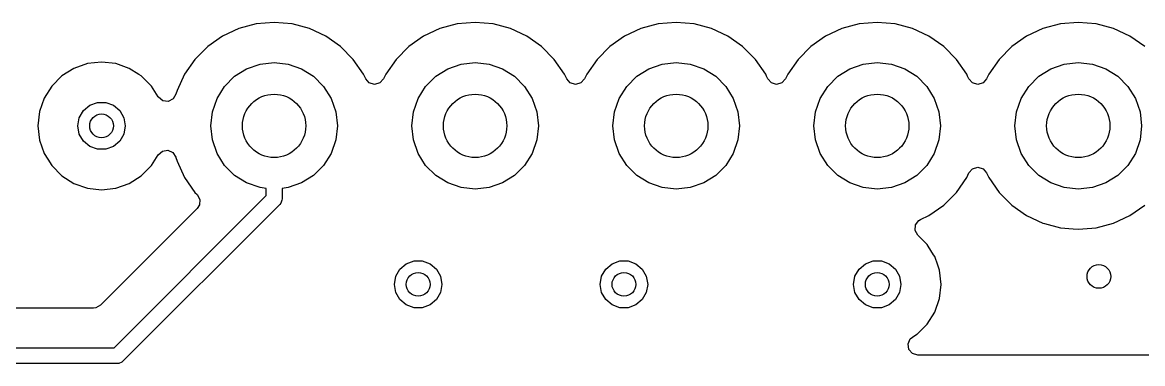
# Model space of a CAD drawing. Extents: x 2.85 to 10.26, y -4.55 to -2.42.
# Drawn here: x 7.417 to 7.975, y -2.898 to -2.728 of the extents above; entities that cross this region are included whole.
import ezdxf

# ---------------------------------------------------------------- set-up
doc = ezdxf.new("R2010")
doc.units = 0
doc.header["$MEASUREMENT"] = 0
doc.layers.add('BLACK', color=7, linetype='CONTINUOUS')

msp = doc.modelspace()

# ---------------------------------------------------------------- linework, layer by layer
at = {"layer": 'BLACK', "linetype": 'CONTINUOUS'}
for p, q in [((7.53359, -2.72891), (7.52494, -2.73123)), ((7.5336, -2.72891), (7.53359, -2.72891)), ((7.54252, -2.72813), (7.5336, -2.72891)), ((7.55144, -2.72891), (7.54252, -2.72813)), ((7.54252, -2.72813), (7.54252, -2.72813)), ((7.5601, -2.73123), (7.55144, -2.72891)), ((7.55144, -2.72891), (7.55144, -2.72891)), ((7.55144, -2.72891), (7.55144, -2.72891)), ((7.55144, -2.72891), (7.55144, -2.72891)), ((7.55144, -2.72891), (7.55144, -2.72891)), ((7.63359, -2.72891), (7.62494, -2.73123)), ((7.64252, -2.72813), (7.63359, -2.72891)), ((7.63359, -2.72891), (7.63359, -2.72891)), ((7.65144, -2.72891), (7.64252, -2.72813)), ((7.64252, -2.72813), (7.64252, -2.72813)), ((7.6601, -2.73123), (7.65144, -2.72891)), ((7.65144, -2.72891), (7.65144, -2.72891)), ((7.65144, -2.72891), (7.65144, -2.72891)), ((7.65144, -2.72891), (7.65144, -2.72891)), ((7.65144, -2.72891), (7.65144, -2.72891)), ((7.73359, -2.72891), (7.72494, -2.73123)), ((7.7336, -2.72891), (7.73359, -2.72891)), ((7.74252, -2.72813), (7.7336, -2.72891)), ((7.75144, -2.72891), (7.74252, -2.72813)), ((7.74252, -2.72813), (7.74252, -2.72813)), ((7.7601, -2.73123), (7.75144, -2.72891)), ((7.75144, -2.72891), (7.75144, -2.72891)), ((7.75144, -2.72891), (7.75144, -2.72891)), ((7.75144, -2.72891), (7.75144, -2.72891)), ((7.75144, -2.72891), (7.75144, -2.72891)), ((7.83359, -2.72891), (7.82494, -2.73123)), ((7.84252, -2.72813), (7.83359, -2.72891)), ((7.83359, -2.72891), (7.83359, -2.72891)), ((7.85144, -2.72891), (7.84252, -2.72813)), ((7.84252, -2.72813), (7.84252, -2.72813)), ((7.8601, -2.73123), (7.85144, -2.72891)), ((7.85144, -2.72891), (7.85144, -2.72891)), ((7.85144, -2.72891), (7.85144, -2.72891)), ((7.85144, -2.72891), (7.85144, -2.72891)), ((7.85144, -2.72891), (7.85144, -2.72891)), ((7.93359, -2.72891), (7.92494, -2.73123)), ((7.94252, -2.72813), (7.93359, -2.72891)), ((7.93359, -2.72891), (7.93359, -2.72891)), ((7.95144, -2.72891), (7.94252, -2.72813)), ((7.94252, -2.72813), (7.94252, -2.72813)), ((7.9601, -2.73123), (7.95144, -2.72891)), ((7.95144, -2.72891), (7.95144, -2.72891)), ((7.95144, -2.72891), (7.95144, -2.72891)), ((7.95144, -2.72891), (7.95144, -2.72891)), ((7.95144, -2.72891), (7.95144, -2.72891)), ((7.51682, -2.73502), (7.50948, -2.74016)), ((7.52494, -2.73123), (7.51682, -2.73502)), ((7.51682, -2.73502), (7.51682, -2.73502)), ((7.52494, -2.73123), (7.52494, -2.73123)), ((7.56822, -2.73502), (7.5601, -2.73123)), ((7.5601, -2.73123), (7.5601, -2.73123)), ((7.57556, -2.74016), (7.56822, -2.73502)), ((7.56822, -2.73502), (7.56822, -2.73502)), ((7.61682, -2.73502), (7.60948, -2.74016)), ((7.62494, -2.73123), (7.61682, -2.73502)), ((7.61682, -2.73502), (7.61682, -2.73502)), ((7.62494, -2.73123), (7.62494, -2.73123)), ((7.66822, -2.73502), (7.6601, -2.73123)), ((7.6601, -2.73123), (7.6601, -2.73123)), ((7.67556, -2.74016), (7.66822, -2.73502)), ((7.66822, -2.73502), (7.66822, -2.73502)), ((7.71682, -2.73502), (7.70948, -2.74016)), ((7.72494, -2.73123), (7.71682, -2.73502)), ((7.71682, -2.73502), (7.71682, -2.73502)), ((7.72494, -2.73123), (7.72494, -2.73123)), ((7.76822, -2.73502), (7.7601, -2.73123)), ((7.7601, -2.73123), (7.7601, -2.73123)), ((7.77556, -2.74016), (7.76822, -2.73502)), ((7.76822, -2.73502), (7.76822, -2.73502)), ((7.81682, -2.73502), (7.80948, -2.74016)), ((7.82494, -2.73123), (7.81682, -2.73502)), ((7.81682, -2.73502), (7.81682, -2.73502)), ((7.82494, -2.73123), (7.82494, -2.73123)), ((7.86822, -2.73502), (7.8601, -2.73123)), ((7.8601, -2.73123), (7.8601, -2.73123)), ((7.87556, -2.74016), (7.86822, -2.73502)), ((7.86822, -2.73502), (7.86822, -2.73502)), ((7.91682, -2.73502), (7.90948, -2.74016)), ((7.92494, -2.73123), (7.91682, -2.73502)), ((7.91682, -2.73502), (7.91682, -2.73502)), ((7.92494, -2.73123), (7.92494, -2.73123)), ((7.96822, -2.73502), (7.9601, -2.73123)), ((7.9601, -2.73123), (7.9601, -2.73123)), ((7.97556, -2.74016), (7.96822, -2.73502)), ((7.96822, -2.73502), (7.96822, -2.73502)), ((7.50948, -2.74016), (7.50315, -2.74649)), ((7.58189, -2.74649), (7.57556, -2.74016)), ((7.60948, -2.74016), (7.60315, -2.74649)), ((7.68189, -2.74649), (7.67556, -2.74016)), ((7.70948, -2.74016), (7.70315, -2.74649)), ((7.78189, -2.74649), (7.77556, -2.74016)), ((7.80948, -2.74016), (7.80315, -2.74649)), ((7.88189, -2.74649), (7.87556, -2.74016)), ((7.90948, -2.74016), (7.90315, -2.74649)), ((7.50315, -2.74649), (7.49801, -2.75383)), ((7.58703, -2.75383), (7.58189, -2.74649)), ((7.58189, -2.74649), (7.58189, -2.74649)), ((7.60315, -2.74649), (7.59801, -2.75383)), ((7.68703, -2.75383), (7.68189, -2.74649)), ((7.68189, -2.74649), (7.68189, -2.74649)), ((7.70315, -2.74649), (7.69801, -2.75383)), ((7.78703, -2.75383), (7.78189, -2.74649)), ((7.78189, -2.74649), (7.78189, -2.74649)), ((7.80315, -2.74649), (7.79801, -2.75383)), ((7.88703, -2.75383), (7.88189, -2.74649)), ((7.88189, -2.74649), (7.88189, -2.74649)), ((7.90315, -2.74649), (7.89801, -2.75383)), ((7.44293, -2.75095), (7.43692, -2.75473)), ((7.44964, -2.74861), (7.44293, -2.75095)), ((7.45669, -2.74781), (7.44964, -2.74861)), ((7.44964, -2.74861), (7.44964, -2.74861)), ((7.46375, -2.74861), (7.45669, -2.74781)), ((7.45669, -2.74781), (7.45669, -2.74781)), ((7.47045, -2.75095), (7.46375, -2.74861)), ((7.46375, -2.74861), (7.46375, -2.74861)), ((7.47529, -2.75399), (7.47045, -2.75095)), ((7.52288, -2.7549), (7.52885, -2.75115)), ((7.52885, -2.75115), (7.53551, -2.74882)), ((7.53551, -2.74882), (7.54252, -2.74803)), ((7.54252, -2.74803), (7.54953, -2.74882)), ((7.54953, -2.74882), (7.55619, -2.75115)), ((7.55619, -2.75115), (7.56216, -2.7549)), ((7.62288, -2.7549), (7.62885, -2.75115)), ((7.62885, -2.75115), (7.63551, -2.74882)), ((7.63551, -2.74882), (7.64252, -2.74803)), ((7.64252, -2.74803), (7.64953, -2.74882)), ((7.64953, -2.74882), (7.65619, -2.75115)), ((7.65619, -2.75115), (7.66216, -2.7549)), ((7.72288, -2.7549), (7.72885, -2.75115)), ((7.72885, -2.75115), (7.73551, -2.74882)), ((7.73551, -2.74882), (7.74252, -2.74803)), ((7.74252, -2.74803), (7.74953, -2.74882)), ((7.74953, -2.74882), (7.75619, -2.75115)), ((7.75619, -2.75115), (7.76216, -2.7549)), ((7.82288, -2.7549), (7.82885, -2.75115)), ((7.82885, -2.75115), (7.83551, -2.74882)), ((7.83551, -2.74882), (7.84252, -2.74803)), ((7.84252, -2.74803), (7.84953, -2.74882)), ((7.84953, -2.74882), (7.85619, -2.75115)), ((7.85619, -2.75115), (7.86216, -2.7549)), ((7.92288, -2.7549), (7.92885, -2.75115)), ((7.92885, -2.75115), (7.93551, -2.74882)), ((7.93551, -2.74882), (7.94252, -2.74803)), ((7.94252, -2.74803), (7.94953, -2.74882)), ((7.94953, -2.74882), (7.95619, -2.75115)), ((7.95619, -2.75115), (7.96216, -2.7549)), ((7.43692, -2.75473), (7.4319, -2.75975)), ((7.47647, -2.75473), (7.47529, -2.75399)), ((7.48149, -2.75975), (7.47647, -2.75473)), ((7.49801, -2.75383), (7.49422, -2.76195)), ((7.49801, -2.75383), (7.49801, -2.75383)), ((7.5179, -2.75989), (7.52288, -2.7549)), ((7.56216, -2.7549), (7.56714, -2.75989)), ((7.58747, -2.75477), (7.58703, -2.75383)), ((7.5881, -2.75611), (7.58747, -2.75477)), ((7.58985, -2.75814), (7.5881, -2.75611)), ((7.59694, -2.75611), (7.59513, -2.75818)), ((7.59801, -2.75383), (7.59694, -2.75611)), ((7.59801, -2.75383), (7.59801, -2.75383)), ((7.6179, -2.75989), (7.62288, -2.7549)), ((7.66216, -2.7549), (7.66714, -2.75989)), ((7.68747, -2.75477), (7.68703, -2.75383)), ((7.6881, -2.75611), (7.68747, -2.75477)), ((7.68985, -2.75814), (7.6881, -2.75611)), ((7.69694, -2.75611), (7.69513, -2.75818)), ((7.698, -2.75384), (7.69694, -2.75611)), ((7.69801, -2.75383), (7.698, -2.75384)), ((7.69801, -2.75383), (7.69801, -2.75383)), ((7.7179, -2.75989), (7.72288, -2.7549)), ((7.76216, -2.7549), (7.76714, -2.75989)), ((7.78747, -2.75477), (7.78703, -2.75383)), ((7.7881, -2.75611), (7.78747, -2.75477)), ((7.78985, -2.75814), (7.7881, -2.75611)), ((7.79694, -2.75611), (7.79513, -2.75818)), ((7.79801, -2.75383), (7.79694, -2.75611)), ((7.79801, -2.75383), (7.79801, -2.75383)), ((7.8179, -2.75989), (7.82288, -2.7549)), ((7.86216, -2.7549), (7.86714, -2.75989)), ((7.88747, -2.75477), (7.88703, -2.75383)), ((7.8881, -2.75611), (7.88747, -2.75477)), ((7.88985, -2.75814), (7.8881, -2.75611)), ((7.89694, -2.75611), (7.89513, -2.75818)), ((7.89801, -2.75383), (7.89694, -2.75611)), ((7.89801, -2.75383), (7.89801, -2.75383)), ((7.9179, -2.75989), (7.92288, -2.7549)), ((7.96216, -2.7549), (7.96714, -2.75989)), ((7.4319, -2.75975), (7.42812, -2.76577)), ((7.48488, -2.76514), (7.48149, -2.75975)), ((7.49422, -2.76195), (7.49372, -2.76381)), ((7.49422, -2.76195), (7.49422, -2.76195)), ((7.51414, -2.76586), (7.5179, -2.75989)), ((7.56714, -2.75989), (7.5709, -2.76586)), ((7.59248, -2.75893), (7.58985, -2.75814)), ((7.59513, -2.75818), (7.59248, -2.75893)), ((7.61414, -2.76586), (7.6179, -2.75989)), ((7.66714, -2.75989), (7.6709, -2.76586)), ((7.69248, -2.75893), (7.68985, -2.75814)), ((7.69513, -2.75818), (7.69248, -2.75893)), ((7.71414, -2.76586), (7.7179, -2.75989)), ((7.76714, -2.75989), (7.7709, -2.76586)), ((7.79248, -2.75893), (7.78985, -2.75814)), ((7.79513, -2.75818), (7.79248, -2.75893)), ((7.81414, -2.76586), (7.8179, -2.75989)), ((7.86714, -2.75989), (7.8709, -2.76586)), ((7.89248, -2.75893), (7.88985, -2.75814)), ((7.89513, -2.75818), (7.89248, -2.75893)), ((7.91414, -2.76586), (7.9179, -2.75989)), ((7.96714, -2.75989), (7.9709, -2.76586)), ((7.42812, -2.76577), (7.42577, -2.77247)), ((7.45079, -2.7693), (7.45464, -2.7679)), ((7.45464, -2.7679), (7.45874, -2.7679)), ((7.45874, -2.7679), (7.4626, -2.7693)), ((7.48497, -2.76528), (7.48488, -2.76514)), ((7.48709, -2.76703), (7.48497, -2.76528)), ((7.48982, -2.76736), (7.48709, -2.76703)), ((7.49229, -2.76616), (7.48982, -2.76736)), ((7.49372, -2.76381), (7.49229, -2.76616)), ((7.51181, -2.77252), (7.51414, -2.76586)), ((7.5709, -2.76586), (7.57323, -2.77252)), ((7.61181, -2.77252), (7.61414, -2.76586)), ((7.6709, -2.76586), (7.67323, -2.77252)), ((7.71181, -2.77252), (7.71414, -2.76586)), ((7.7709, -2.76586), (7.77323, -2.77252)), ((7.81181, -2.77252), (7.81414, -2.76586)), ((7.8709, -2.76586), (7.87323, -2.77252)), ((7.91181, -2.77252), (7.91414, -2.76586)), ((7.9709, -2.76586), (7.97323, -2.77252)), ((7.42577, -2.77247), (7.42498, -2.77953)), ((7.42577, -2.77247), (7.42577, -2.77247)), ((7.44559, -2.77549), (7.44765, -2.77194)), ((7.44765, -2.77194), (7.45079, -2.7693)), ((7.4626, -2.7693), (7.46574, -2.77194)), ((7.46574, -2.77194), (7.46779, -2.77549)), ((7.51102, -2.77953), (7.51181, -2.77252)), ((7.57323, -2.77252), (7.57402, -2.77953)), ((7.61102, -2.77953), (7.61181, -2.77252)), ((7.67323, -2.77252), (7.67402, -2.77953)), ((7.71102, -2.77953), (7.71181, -2.77252)), ((7.77323, -2.77252), (7.77402, -2.77953)), ((7.81102, -2.77953), (7.81181, -2.77252)), ((7.87323, -2.77252), (7.87402, -2.77953)), ((7.91102, -2.77953), (7.91181, -2.77252)), ((7.97323, -2.77252), (7.97402, -2.77953)), ((7.42498, -2.77953), (7.42498, -2.77953)), ((7.42498, -2.77953), (7.42577, -2.78658)), ((7.44488, -2.77953), (7.44559, -2.77549)), ((7.44559, -2.78357), (7.44488, -2.77953)), ((7.46779, -2.77549), (7.4685, -2.77953)), ((7.4685, -2.77953), (7.46779, -2.78357)), ((7.51181, -2.78654), (7.51102, -2.77953)), ((7.57402, -2.77953), (7.57323, -2.78654)), ((7.61181, -2.78654), (7.61102, -2.77953)), ((7.67402, -2.77953), (7.67323, -2.78654)), ((7.71181, -2.78654), (7.71102, -2.77953)), ((7.77402, -2.77953), (7.77323, -2.78654)), ((7.81181, -2.78654), (7.81102, -2.77953)), ((7.87402, -2.77953), (7.87323, -2.78654)), ((7.91181, -2.78654), (7.91102, -2.77953)), ((7.97402, -2.77953), (7.97323, -2.78654)), ((7.44765, -2.78712), (7.44559, -2.78357)), ((7.46779, -2.78357), (7.46574, -2.78712)), ((7.42577, -2.78658), (7.42577, -2.78658)), ((7.42577, -2.78658), (7.42812, -2.79329)), ((7.45079, -2.78976), (7.44765, -2.78712)), ((7.45464, -2.79116), (7.45079, -2.78976)), ((7.45874, -2.79116), (7.45464, -2.79116)), ((7.4626, -2.78976), (7.45874, -2.79116)), ((7.46574, -2.78712), (7.4626, -2.78976)), ((7.51414, -2.79319), (7.51181, -2.78654)), ((7.57323, -2.78654), (7.5709, -2.79319)), ((7.61414, -2.79319), (7.61181, -2.78654)), ((7.67323, -2.78654), (7.6709, -2.79319)), ((7.71414, -2.79319), (7.71181, -2.78654)), ((7.77323, -2.78654), (7.7709, -2.79319)), ((7.81414, -2.79319), (7.81181, -2.78654)), ((7.87323, -2.78654), (7.8709, -2.79319)), ((7.91414, -2.79319), (7.91181, -2.78654)), ((7.97323, -2.78654), (7.9709, -2.79319)), ((7.42812, -2.79329), (7.42989, -2.7961)), ((7.42989, -2.7961), (7.4319, -2.7993)), ((7.48149, -2.7993), (7.48488, -2.79391)), ((7.48488, -2.79391), (7.48694, -2.79209)), ((7.48694, -2.79209), (7.48965, -2.79167)), ((7.48965, -2.79167), (7.49217, -2.79279)), ((7.49217, -2.79279), (7.49368, -2.79509)), ((7.49368, -2.79509), (7.49372, -2.79525)), ((7.49372, -2.79525), (7.49422, -2.79711)), ((7.5179, -2.79917), (7.51414, -2.79319)), ((7.5709, -2.79319), (7.56714, -2.79917)), ((7.6179, -2.79917), (7.61414, -2.79319)), ((7.6709, -2.79319), (7.66714, -2.79917)), ((7.7179, -2.79917), (7.71414, -2.79319)), ((7.7709, -2.79319), (7.76714, -2.79917)), ((7.8179, -2.79917), (7.81414, -2.79319)), ((7.8709, -2.79319), (7.86714, -2.79917)), ((7.9179, -2.79917), (7.91414, -2.79319)), ((7.9709, -2.79319), (7.96714, -2.79917)), ((7.4319, -2.7993), (7.43692, -2.80432)), ((7.47647, -2.80432), (7.48149, -2.7993)), ((7.49422, -2.79711), (7.49422, -2.79711)), ((7.49422, -2.79711), (7.49801, -2.80523)), ((7.52288, -2.80415), (7.5179, -2.79917)), ((7.56714, -2.79917), (7.56216, -2.80415)), ((7.62288, -2.80415), (7.6179, -2.79917)), ((7.66714, -2.79917), (7.66216, -2.80415)), ((7.72288, -2.80415), (7.7179, -2.79917)), ((7.76714, -2.79917), (7.76216, -2.80415)), ((7.82288, -2.80415), (7.8179, -2.79917)), ((7.86714, -2.79917), (7.86216, -2.80415)), ((7.8881, -2.80294), (7.88991, -2.80088)), ((7.88991, -2.80088), (7.89256, -2.80012)), ((7.89256, -2.80012), (7.89519, -2.80092)), ((7.89519, -2.80092), (7.89694, -2.80294)), ((7.92288, -2.80415), (7.9179, -2.79917)), ((7.96714, -2.79917), (7.96216, -2.80415)), ((7.43692, -2.80432), (7.44293, -2.8081)), ((7.44293, -2.8081), (7.44964, -2.81045)), ((7.46375, -2.81045), (7.47045, -2.8081)), ((7.47045, -2.8081), (7.47647, -2.80432)), ((7.49801, -2.80523), (7.49801, -2.80523)), ((7.49801, -2.80523), (7.50315, -2.81256)), ((7.52885, -2.8079), (7.52288, -2.80415)), ((7.53551, -2.81023), (7.52885, -2.8079)), ((7.55619, -2.8079), (7.54953, -2.81023)), ((7.56216, -2.80415), (7.55619, -2.8079)), ((7.62885, -2.8079), (7.62288, -2.80415)), ((7.63551, -2.81023), (7.62885, -2.8079)), ((7.65619, -2.8079), (7.64953, -2.81023)), ((7.66216, -2.80415), (7.65619, -2.8079)), ((7.72885, -2.8079), (7.72288, -2.80415)), ((7.73551, -2.81023), (7.72885, -2.8079)), ((7.75619, -2.8079), (7.74953, -2.81023)), ((7.76216, -2.80415), (7.75619, -2.8079)), ((7.82885, -2.8079), (7.82288, -2.80415)), ((7.83551, -2.81023), (7.82885, -2.8079)), ((7.85619, -2.8079), (7.84953, -2.81023)), ((7.86216, -2.80415), (7.85619, -2.8079)), ((7.88189, -2.81256), (7.88703, -2.80523)), ((7.88703, -2.80523), (7.8881, -2.80294)), ((7.89694, -2.80294), (7.89801, -2.80523)), ((7.89801, -2.80523), (7.89801, -2.80523)), ((7.89801, -2.80523), (7.90315, -2.81256)), ((7.92885, -2.8079), (7.92288, -2.80415)), ((7.93551, -2.81023), (7.92885, -2.8079)), ((7.95619, -2.8079), (7.94953, -2.81023)), ((7.96216, -2.80415), (7.95619, -2.8079)), ((7.44964, -2.81045), (7.44964, -2.81045)), ((7.44964, -2.81045), (7.45669, -2.81124)), ((7.45669, -2.81124), (7.46375, -2.81045)), ((7.45669, -2.81124), (7.45669, -2.81124)), ((7.45669, -2.81124), (7.45669, -2.81124)), ((7.46375, -2.81045), (7.46375, -2.81045)), ((7.46375, -2.81045), (7.46375, -2.81045)), ((7.50315, -2.81256), (7.50426, -2.81367)), ((7.50426, -2.81367), (7.50557, -2.81609)), ((7.53858, -2.81058), (7.53551, -2.81023)), ((7.53858, -2.81412), (7.53858, -2.81058)), ((7.54953, -2.81023), (7.54646, -2.81058)), ((7.54646, -2.81058), (7.54646, -2.81575)), ((7.64252, -2.81102), (7.63551, -2.81023)), ((7.64953, -2.81023), (7.64252, -2.81102)), ((7.74252, -2.81102), (7.73551, -2.81023)), ((7.74953, -2.81023), (7.74252, -2.81102)), ((7.84252, -2.81102), (7.83551, -2.81023)), ((7.84953, -2.81023), (7.84252, -2.81102)), ((7.87556, -2.8189), (7.88189, -2.81256)), ((7.90315, -2.81256), (7.90948, -2.8189)), ((7.94252, -2.81102), (7.93551, -2.81023)), ((7.94953, -2.81023), (7.94252, -2.81102)), ((7.46294, -2.88976), (7.53858, -2.81412)), ((7.5453, -2.81853), (7.46735, -2.89648)), ((7.50538, -2.81883), (7.50426, -2.82058)), ((7.50557, -2.81609), (7.50538, -2.81883)), ((7.54579, -2.81794), (7.5453, -2.81853)), ((7.54638, -2.81652), (7.54579, -2.81794)), ((7.54646, -2.81575), (7.54638, -2.81652)), ((7.86822, -2.82404), (7.87556, -2.8189)), ((7.90948, -2.8189), (7.90948, -2.8189)), ((7.90948, -2.8189), (7.91682, -2.82404)), ((7.96822, -2.82404), (7.97556, -2.8189)), ((7.50426, -2.82058), (7.4562, -2.86863)), ((7.86406, -2.82598), (7.86822, -2.82404)), ((7.91682, -2.82404), (7.92494, -2.82782)), ((7.9601, -2.82782), (7.96822, -2.82404)), ((7.86136, -2.83144), (7.86155, -2.82869)), ((7.86155, -2.82869), (7.8632, -2.82649)), ((7.8632, -2.82649), (7.86406, -2.82598)), ((7.92494, -2.82782), (7.92494, -2.82782)), ((7.92494, -2.82782), (7.92494, -2.82782)), ((7.92494, -2.82782), (7.92567, -2.82802)), ((7.92567, -2.82802), (7.93359, -2.83014)), ((7.93359, -2.83014), (7.93997, -2.8307)), ((7.94483, -2.83072), (7.95144, -2.83014)), ((7.95144, -2.83014), (7.9601, -2.82782)), ((7.86267, -2.83385), (7.86136, -2.83144)), ((7.86732, -2.83849), (7.86267, -2.83385)), ((7.93997, -2.8307), (7.94252, -2.83092)), ((7.94252, -2.83092), (7.94483, -2.83072)), ((7.94252, -2.83092), (7.94252, -2.83092)), ((7.94252, -2.83092), (7.94252, -2.83092)), ((7.86787, -2.83938), (7.86732, -2.83849)), ((7.87051, -2.84357), (7.86787, -2.83938)), ((7.60827, -2.84804), (7.61212, -2.84664)), ((7.61212, -2.84664), (7.61622, -2.84664)), ((7.61622, -2.84664), (7.62008, -2.84804)), ((7.71063, -2.84804), (7.71448, -2.84664)), ((7.71448, -2.84664), (7.71859, -2.84664)), ((7.71859, -2.84664), (7.72244, -2.84804)), ((7.83661, -2.84804), (7.84047, -2.84664)), ((7.84047, -2.84664), (7.84457, -2.84664)), ((7.84457, -2.84664), (7.84843, -2.84804)), ((7.87109, -2.84451), (7.87051, -2.84357)), ((7.87257, -2.84873), (7.87109, -2.84451)), ((7.60307, -2.85423), (7.60513, -2.85068)), ((7.60513, -2.85068), (7.60827, -2.84804)), ((7.62008, -2.84804), (7.62322, -2.85068)), ((7.62322, -2.85068), (7.62527, -2.85423)), ((7.70544, -2.85423), (7.70749, -2.85068)), ((7.70749, -2.85068), (7.71063, -2.84804)), ((7.72244, -2.84804), (7.72558, -2.85068)), ((7.72558, -2.85068), (7.72763, -2.85423)), ((7.83142, -2.85423), (7.83347, -2.85068)), ((7.83347, -2.85068), (7.83661, -2.84804)), ((7.84843, -2.84804), (7.85157, -2.85068)), ((7.85157, -2.85068), (7.85362, -2.85423)), ((7.87344, -2.85121), (7.87257, -2.84873)), ((7.87423, -2.85827), (7.87344, -2.85121)), ((7.87344, -2.85121), (7.87344, -2.85121)), ((7.60236, -2.85827), (7.60307, -2.85423)), ((7.60307, -2.86231), (7.60236, -2.85827)), ((7.62527, -2.85423), (7.62598, -2.85827)), ((7.62598, -2.85827), (7.62527, -2.86231)), ((7.70472, -2.85827), (7.70544, -2.85423)), ((7.70544, -2.86231), (7.70472, -2.85827)), ((7.72763, -2.85423), (7.72835, -2.85827)), ((7.72835, -2.85827), (7.72763, -2.86231)), ((7.83071, -2.85827), (7.83142, -2.85423)), ((7.83142, -2.86231), (7.83071, -2.85827)), ((7.85362, -2.85423), (7.85433, -2.85827)), ((7.85433, -2.85827), (7.85362, -2.86231)), ((7.87344, -2.86532), (7.87423, -2.85827)), ((7.87423, -2.85827), (7.87423, -2.85827)), ((7.60513, -2.86586), (7.60307, -2.86231)), ((7.62527, -2.86231), (7.62322, -2.86586)), ((7.70749, -2.86586), (7.70544, -2.86231)), ((7.72763, -2.86231), (7.72558, -2.86586)), ((7.83347, -2.86586), (7.83142, -2.86231)), ((7.85362, -2.86231), (7.85157, -2.86586)), ((7.4562, -2.86863), (7.45379, -2.86995)), ((7.60827, -2.8685), (7.60513, -2.86586)), ((7.61212, -2.8699), (7.60827, -2.8685)), ((7.62008, -2.8685), (7.61622, -2.8699)), ((7.62322, -2.86586), (7.62008, -2.8685)), ((7.71063, -2.8685), (7.70749, -2.86586)), ((7.71448, -2.8699), (7.71063, -2.8685)), ((7.72244, -2.8685), (7.71859, -2.8699)), ((7.72558, -2.86586), (7.72244, -2.8685)), ((7.83661, -2.8685), (7.83347, -2.86586)), ((7.84047, -2.8699), (7.83661, -2.8685)), ((7.84843, -2.8685), (7.84457, -2.8699)), ((7.85157, -2.86586), (7.84843, -2.8685)), ((7.87109, -2.87203), (7.87344, -2.86532)), ((7.87344, -2.86532), (7.87344, -2.86532)), ((7.45275, -2.87006), (6.99524, -2.87006)), ((7.45379, -2.86995), (7.45275, -2.87006)), ((7.61622, -2.8699), (7.61212, -2.8699)), ((7.71859, -2.8699), (7.71448, -2.8699)), ((7.84457, -2.8699), (7.84047, -2.8699)), ((7.86732, -2.87804), (7.87109, -2.87203)), ((7.86229, -2.88306), (7.86732, -2.87804)), ((7.85782, -2.88791), (7.85897, -2.88541)), ((7.85897, -2.88541), (7.86006, -2.88447)), ((7.86006, -2.88447), (7.86225, -2.88309)), ((7.86225, -2.88309), (7.86229, -2.88306)), ((6.43504, -2.88976), (7.46294, -2.88976)), ((7.85821, -2.89063), (7.85782, -2.88791)), ((7.86002, -2.89271), (7.85821, -2.89063)), ((7.46675, -2.89697), (7.46533, -2.89756)), ((7.46735, -2.89648), (7.46675, -2.89697)), ((7.86265, -2.89348), (7.86002, -2.89271)), ((8.48444, -2.89348), (7.86265, -2.89348)), ((7.46457, -2.89764), (6.43504, -2.89764)), ((7.46533, -2.89756), (7.46457, -2.89764))]:
    msp.add_line(p, q, dxfattribs=at)
at = {"layer": 'BLACK'}
for centre, radius in [((7.54252, -2.77953), 0.01575), ((7.64252, -2.77953), 0.01575), ((7.74252, -2.77953), 0.01575), ((7.84252, -2.77953), 0.01575), ((7.94252, -2.77953), 0.01575), ((7.45669, -2.77953), 0.00591), ((7.61417, -2.85827), 0.00591), ((7.71654, -2.85827), 0.00591), ((7.84252, -2.85827), 0.00591), ((7.95276, -2.85433), 0.00591)]:
    msp.add_circle(centre, radius, dxfattribs=at)

doc.saveas('drawing.dxf')
